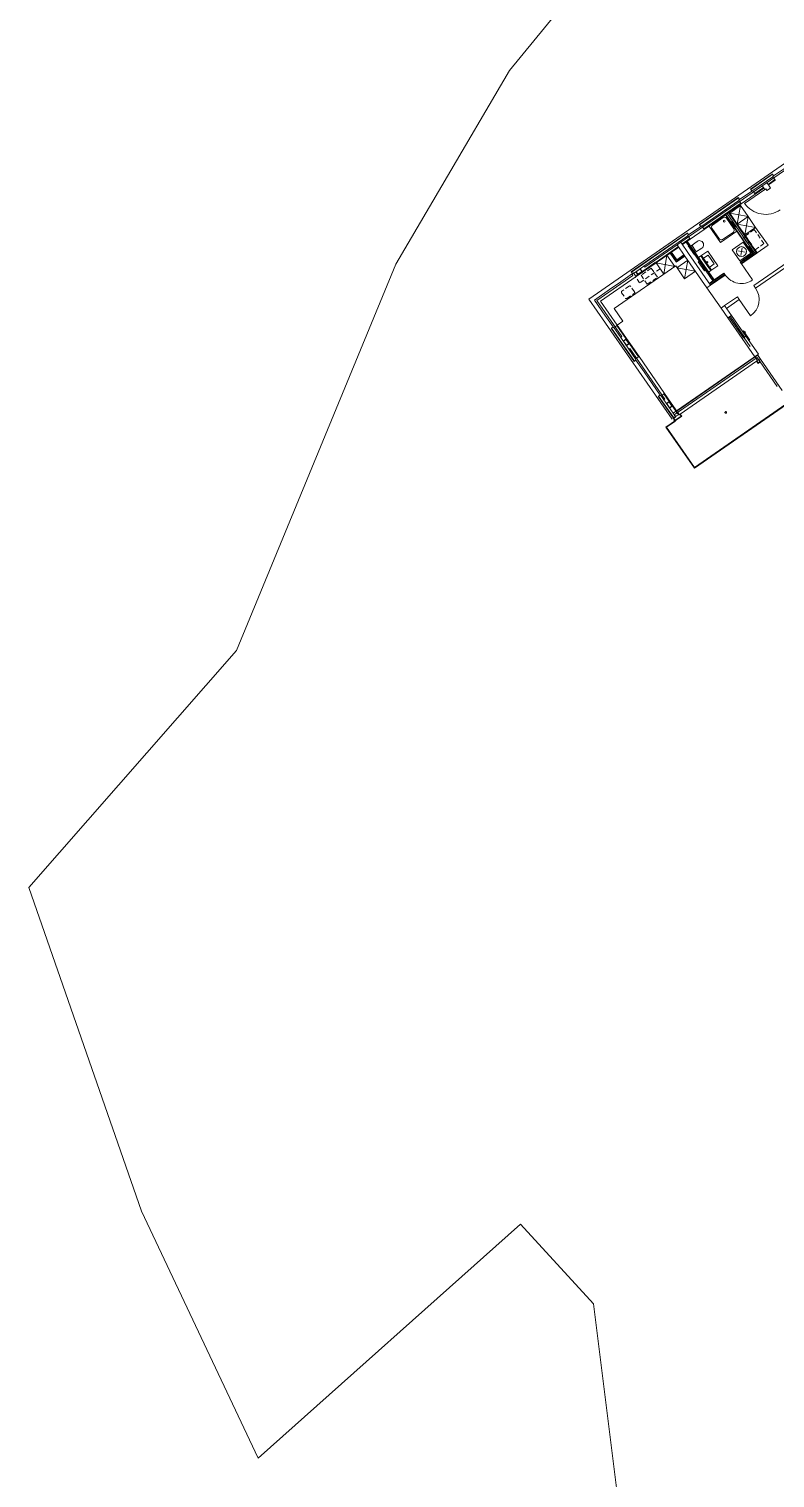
# Model space of a CAD drawing. Header units: metres. Extents: x 2747624 to 2747775, y 1250135 to 1250307.
# Drawn here: x 2747636.9 to 2747670.7, y 1250192.8 to 1250258.4 of the extents above; entities that cross this region are included whole.
import ezdxf

# ---------------------------------------------------------------- set-up
doc = ezdxf.new("R2010")
doc.units = ezdxf.units.M
doc.header["$MEASUREMENT"] = 0
doc.linetypes.add('Strich 2_1mm', pattern=[0.3, 0.2, -0.1])
doc.linetypes.add('Strichpunkt 3_1_1mm Achsen', pattern=[0.5, 0.3, -0.1, 0, -0.1])
doc.layers.add('nichttragend', color=7, linetype='Continuous')
doc.layers.add('tragend', color=7, linetype='Continuous')

# ---------------------------------------------------------------- blocks, each defined once
blk = doc.blocks.new('dfghdgh')
at = {"layer": 'nichttragend', "color": 252, "linetype": 'Continuous', "lineweight": 0}
for p, q in [((2746672.028, 1250272.904), (2746658.639, 1250256.516)), ((2746679.552, 1250258.17), (2746662.227, 1250246.17)), ((2746679.488, 1250257.817), (2746666.385, 1250248.74)), ((2746658.639, 1250256.516), (2746655.564, 1250251.289)), ((2746671.121, 1250252.111), (2746670.586, 1250251.741)), ((2746670.528, 1250251.826), (2746670.536, 1250251.813)), ((2746670.536, 1250251.813), (2746670.586, 1250251.741)), ((2746670.586, 1250251.741), (2746670.545, 1250251.713)), ((2746670.545, 1250251.713), (2746670.553, 1250251.701)), ((2746670.553, 1250251.701), (2746670.588, 1250251.651)), ((2746670.588, 1250251.651), (2746670.588, 1250251.65)), ((2746670.588, 1250251.65), (2746670.643, 1250251.571)), ((2746670.643, 1250251.571), (2746670.652, 1250251.559)), ((2746670.652, 1250251.559), (2746670.66, 1250251.547)), ((2746655.564, 1250251.289), (2746653.482, 1250247.75)), ((2746668.986, 1250250.758), (2746668.995, 1250250.746)), ((2746668.995, 1250250.746), (2746669.045, 1250250.673)), ((2746669.045, 1250250.673), (2746669.6, 1250251.058)), ((2746669.119, 1250250.479), (2746669.756, 1250250.92)), ((2746670.187, 1250251.132), (2746669.274, 1250250.5)), ((2746669.541, 1250251.143), (2746669.55, 1250251.13)), ((2746669.55, 1250251.13), (2746669.6, 1250251.058)), ((2746669.6, 1250251.058), (2746669.641, 1250251.086)), ((2746669.641, 1250251.086), (2746669.649, 1250251.074)), ((2746669.649, 1250251.074), (2746669.683, 1250251.025)), ((2746669.683, 1250251.025), (2746669.684, 1250251.024)), ((2746669.684, 1250251.024), (2746669.739, 1250250.945)), ((2746669.739, 1250250.945), (2746669.747, 1250250.933)), ((2746669.747, 1250250.933), (2746669.756, 1250250.92)), ((2746670.228, 1250251.161), (2746670.187, 1250251.132)), ((2746670.285, 1250251.078), (2746670.228, 1250251.161)), ((2746670.449, 1250251.192), (2746670.285, 1250251.078)), ((2746669.768, 1250248.313), (2746668.544, 1250250.081)), ((2746669.778, 1250248.32), (2746668.554, 1250250.088)), ((2746669.831, 1250248.266), (2746668.564, 1250250.095)), ((2746668.57, 1250250.099), (2746669.063, 1250250.441)), ((2746668.599, 1250250.058), (2746668.57, 1250250.099)), ((2746669.092, 1250250.399), (2746668.599, 1250250.058)), ((2746668.94, 1250249.565), (2746669.092, 1250250.399)), ((2746669.045, 1250250.673), (2746669.004, 1250250.645)), ((2746669.004, 1250250.645), (2746669.012, 1250250.633)), ((2746669.012, 1250250.633), (2746669.046, 1250250.584)), ((2746669.046, 1250250.584), (2746669.047, 1250250.583)), ((2746669.047, 1250250.583), (2746669.102, 1250250.504)), ((2746669.063, 1250250.441), (2746669.092, 1250250.399)), ((2746669.092, 1250250.399), (2746669.433, 1250249.906)), ((2746669.102, 1250250.504), (2746669.11, 1250250.491)), ((2746669.11, 1250250.491), (2746669.119, 1250250.479)), ((2746667.288, 1250249.456), (2746666.733, 1250249.072)), ((2746667.229, 1250249.541), (2746667.238, 1250249.529)), ((2746667.238, 1250249.529), (2746667.288, 1250249.456)), ((2746667.288, 1250249.456), (2746667.329, 1250249.485)), ((2746667.329, 1250249.485), (2746667.337, 1250249.473)), ((2746667.337, 1250249.473), (2746667.371, 1250249.424)), ((2746667.371, 1250249.424), (2746667.372, 1250249.422)), ((2746667.372, 1250249.422), (2746667.427, 1250249.343)), ((2746667.666, 1250249.473), (2746668.178, 1250248.733)), ((2746667.818, 1250249.517), (2746668.311, 1250249.858)), ((2746668.42, 1250249.995), (2746668.406, 1250249.985)), ((2746668.406, 1250249.985), (2746669.623, 1250248.228)), ((2746669.638, 1250248.238), (2746668.42, 1250249.995)), ((2746668.45, 1250249.833), (2746668.792, 1250249.34)), ((2746669.706, 1250248.271), (2746668.482, 1250250.038)), ((2746668.94, 1250249.565), (2746668.599, 1250250.058)), ((2746669.433, 1250249.906), (2746668.599, 1250250.058)), ((2746668.703, 1250249.68), (2746668.681, 1250249.665)), ((2746668.681, 1250249.665), (2746668.852, 1250249.418)), ((2746668.874, 1250249.434), (2746668.703, 1250249.68)), ((2746668.852, 1250249.418), (2746668.874, 1250249.434)), ((2746668.94, 1250249.565), (2746669.433, 1250249.906)), ((2746669.282, 1250249.071), (2746668.94, 1250249.565)), ((2746669.775, 1250249.413), (2746668.94, 1250249.565)), ((2746669.282, 1250249.071), (2746669.433, 1250249.906)), ((2746669.775, 1250249.413), (2746669.282, 1250249.071)), ((2746669.433, 1250249.906), (2746669.775, 1250249.413)), ((2746670.337, 1250248.601), (2746669.775, 1250249.413)), ((2746666.665, 1250248.779), (2746666.778, 1250248.615)), ((2746666.674, 1250249.157), (2746666.683, 1250249.144)), ((2746667.897, 1250247.032), (2746666.679, 1250248.789)), ((2746666.683, 1250249.144), (2746666.733, 1250249.072)), ((2746666.733, 1250249.072), (2746666.692, 1250249.044)), ((2746666.692, 1250249.044), (2746666.7, 1250249.032)), ((2746666.7, 1250249.032), (2746666.734, 1250248.982)), ((2746666.734, 1250248.982), (2746666.735, 1250248.981)), ((2746666.735, 1250248.981), (2746666.79, 1250248.902)), ((2746666.79, 1250248.902), (2746666.798, 1250248.89)), ((2746666.798, 1250248.89), (2746666.807, 1250248.877)), ((2746667.444, 1250249.319), (2746666.807, 1250248.877)), ((2746667.13, 1250248.779), (2746666.852, 1250248.575)), ((2746667.427, 1250249.343), (2746667.435, 1250249.331)), ((2746667.435, 1250249.331), (2746667.444, 1250249.319)), ((2746668.134, 1250248.884), (2746667.792, 1250249.378)), ((2746668.178, 1250248.733), (2746668.918, 1250249.245)), ((2746668.766, 1250249.201), (2746668.273, 1250248.859)), ((2746669.232, 1250248.95), (2746669.233, 1250248.95)), ((2746669.232, 1250248.95), (2746669.408, 1250248.695)), ((2746669.323, 1250249.013), (2746669.233, 1250248.95)), ((2746669.234, 1250248.949), (2746669.314, 1250249.005)), ((2746669.409, 1250248.697), (2746669.234, 1250248.949)), ((2746669.282, 1250249.071), (2746669.31, 1250249.03)), ((2746669.312, 1250249.031), (2746669.325, 1250249.012)), ((2746669.327, 1250249.012), (2746669.313, 1250249.032)), ((2746669.314, 1250249.028), (2746669.313, 1250249.027)), ((2746669.323, 1250249.011), (2746669.314, 1250249.005)), ((2746669.315, 1250249.004), (2746669.314, 1250249.005)), ((2746669.315, 1250249.004), (2746669.326, 1250249.011)), ((2746669.315, 1250249.004), (2746669.488, 1250248.754)), ((2746669.324, 1250249.013), (2746669.323, 1250249.013)), ((2746669.326, 1250249.013), (2746669.323, 1250249.011)), ((2746669.326, 1250249.01), (2746669.325, 1250249.012)), ((2746669.327, 1250249.012), (2746669.326, 1250249.011)), ((2746669.328, 1250249.011), (2746669.326, 1250249.01)), ((2746669.326, 1250249.01), (2746669.497, 1250248.764)), ((2746669.328, 1250249.011), (2746669.327, 1250249.012)), ((2746669.498, 1250248.764), (2746669.328, 1250249.011)), ((2746669.409, 1250248.696), (2746669.499, 1250248.758)), ((2746669.489, 1250248.752), (2746669.409, 1250248.697)), ((2746669.499, 1250248.761), (2746669.488, 1250248.754)), ((2746669.488, 1250248.754), (2746669.489, 1250248.752)), ((2746669.489, 1250248.752), (2746669.498, 1250248.759)), ((2746669.497, 1250248.764), (2746669.498, 1250248.764)), ((2746669.497, 1250248.764), (2746669.513, 1250248.741)), ((2746669.514, 1250248.742), (2746669.498, 1250248.764)), ((2746669.5, 1250248.762), (2746669.499, 1250248.761)), ((2746669.499, 1250248.758), (2746669.5, 1250248.759)), ((2746666.22, 1250248.626), (2746664.751, 1250247.609)), ((2746665.621, 1250247.296), (2746665.759, 1250248.151)), ((2746666.115, 1250247.638), (2746665.759, 1250248.151)), ((2746665.913, 1250248.258), (2746665.903, 1250248.251)), ((2746665.903, 1250248.251), (2746666.177, 1250247.856)), ((2746665.923, 1250248.265), (2746665.913, 1250248.258)), ((2746666.187, 1250247.863), (2746665.913, 1250248.258)), ((2746665.964, 1250248.294), (2746665.923, 1250248.265)), ((2746666.162, 1250247.921), (2746665.923, 1250248.265)), ((2746666.203, 1250247.95), (2746665.964, 1250248.294)), ((2746666.184, 1250247.845), (2746666.574, 1250248.116)), ((2746666.567, 1250248.126), (2746666.187, 1250247.863)), ((2746666.56, 1250248.136), (2746666.19, 1250247.88)), ((2746666.531, 1250248.177), (2746666.203, 1250247.95)), ((2746666.623, 1250248.75), (2746667.841, 1250246.993)), ((2746666.778, 1250248.615), (2746666.721, 1250248.575)), ((2746666.721, 1250248.575), (2746667.006, 1250248.164)), ((2746667.063, 1250248.204), (2746666.778, 1250248.615)), ((2746667.059, 1250248.349), (2746666.913, 1250248.559)), ((2746667.006, 1250248.164), (2746667.063, 1250248.204)), ((2746667.052, 1250248.286), (2746667.341, 1250248.475)), ((2746667.063, 1250248.204), (2746667.262, 1250247.916)), ((2746667.295, 1250248.121), (2746667.192, 1250248.049)), ((2746667.295, 1250248.121), (2746667.603, 1250248.334)), ((2746667.75, 1250247.463), (2746667.295, 1250248.121)), ((2746667.322, 1250248.134), (2746667.297, 1250248.116)), ((2746667.772, 1250247.484), (2746667.322, 1250248.134)), ((2746667.625, 1250248.161), (2746667.371, 1250247.985)), ((2746667.603, 1250248.334), (2746668.058, 1250247.676)), ((2746667.904, 1250247.758), (2746667.625, 1250248.161)), ((2746669.21, 1250248.736), (2746668.717, 1250248.395)), ((2746668.717, 1250248.395), (2746669.058, 1250247.901)), ((2746669.134, 1250248.319), (2746668.962, 1250248.35)), ((2746669.058, 1250247.901), (2746669.552, 1250248.243)), ((2746669.623, 1250248.228), (2746669.072, 1250247.846)), ((2746669.079, 1250247.836), (2746669.63, 1250248.218)), ((2746669.086, 1250247.826), (2746669.677, 1250248.235)), ((2746669.134, 1250248.319), (2746669.103, 1250248.147)), ((2746669.115, 1250247.785), (2746669.785, 1250248.249)), ((2746669.122, 1250247.774), (2746669.811, 1250248.252)), ((2746669.129, 1250247.764), (2746669.828, 1250248.248)), ((2746669.134, 1250248.319), (2746669.165, 1250248.491)), ((2746669.134, 1250248.319), (2746669.306, 1250248.288)), ((2746669.552, 1250248.243), (2746669.21, 1250248.736)), ((2746669.408, 1250248.695), (2746669.409, 1250248.696)), ((2746669.483, 1250248.554), (2746669.461, 1250248.539)), ((2746669.461, 1250248.539), (2746669.632, 1250248.292)), ((2746669.654, 1250248.307), (2746669.483, 1250248.554)), ((2746669.509, 1250248.743), (2746669.51, 1250248.744)), ((2746669.513, 1250248.741), (2746669.514, 1250248.742)), ((2746669.63, 1250248.218), (2746669.645, 1250248.228)), ((2746669.632, 1250248.292), (2746669.654, 1250248.307)), ((2746669.643, 1250248.23), (2746669.638, 1250248.238)), ((2746669.643, 1250248.23), (2746669.645, 1250248.228)), ((2746669.645, 1250248.228), (2746669.65, 1250248.231)), ((2746669.65, 1250248.231), (2746669.706, 1250248.271)), ((2746669.677, 1250248.235), (2746669.714, 1250248.26)), ((2746669.706, 1250248.271), (2746669.768, 1250248.313)), ((2746669.714, 1250248.26), (2746669.775, 1250248.303)), ((2746669.749, 1250248.397), (2746669.844, 1250248.26)), ((2746669.775, 1250248.303), (2746669.785, 1250248.31)), ((2746669.785, 1250248.31), (2746669.778, 1250248.32)), ((2746669.814, 1250248.269), (2746669.785, 1250248.31)), ((2746669.785, 1250248.249), (2746669.804, 1250248.262)), ((2746669.804, 1250248.262), (2746669.814, 1250248.269)), ((2746669.811, 1250248.252), (2746669.821, 1250248.259)), ((2746669.821, 1250248.259), (2746669.831, 1250248.266)), ((2746669.838, 1250248.256), (2746669.828, 1250248.248)), ((2746669.838, 1250248.256), (2746669.831, 1250248.266)), ((2746669.844, 1250248.26), (2746670.337, 1250248.601)), ((2746653.482, 1250247.75), (2746646.273, 1250230.264)), ((2746663.371, 1250245.737), (2746666.156, 1250247.666)), ((2746664.717, 1250247.658), (2746664.183, 1250247.288)), ((2746664.751, 1250247.609), (2746664.717, 1250247.658)), ((2746665.281, 1250247.821), (2746665.265, 1250247.81)), ((2746665.265, 1250247.81), (2746665.621, 1250247.296)), ((2746665.265, 1250247.81), (2746666.115, 1250247.638)), ((2746666.156, 1250247.666), (2746666.554, 1250247.091)), ((2746666.162, 1250247.921), (2746666.19, 1250247.88)), ((2746666.184, 1250247.845), (2746666.177, 1250247.856)), ((2746666.706, 1250247.926), (2746666.213, 1250247.584)), ((2746666.213, 1250247.584), (2746667.048, 1250247.432)), ((2746666.706, 1250247.926), (2746666.554, 1250247.091)), ((2746667.262, 1250247.916), (2746667.18, 1250247.859)), ((2746667.18, 1250247.859), (2746667.465, 1250247.448)), ((2746667.547, 1250247.505), (2746667.262, 1250247.916)), ((2746667.371, 1250247.985), (2746667.65, 1250247.582)), ((2746667.465, 1250247.448), (2746667.547, 1250247.505)), ((2746667.547, 1250247.505), (2746667.882, 1250247.022)), ((2746667.647, 1250247.392), (2746667.75, 1250247.463)), ((2746667.65, 1250247.582), (2746667.904, 1250247.758)), ((2746667.747, 1250247.467), (2746667.772, 1250247.484)), ((2746668.058, 1250247.676), (2746667.75, 1250247.463)), ((2746669.072, 1250247.846), (2746669.079, 1250247.836)), ((2746669.079, 1250247.836), (2746669.086, 1250247.826)), ((2746669.086, 1250247.826), (2746669.115, 1250247.785)), ((2746669.115, 1250247.785), (2746669.122, 1250247.774)), ((2746669.122, 1250247.774), (2746669.129, 1250247.764)), ((2746669.129, 1250247.764), (2746669.636, 1250247.033)), ((2746664.217, 1250247.238), (2746662.581, 1250246.105)), ((2746664.361, 1250247.183), (2746662.758, 1250246.073)), ((2746663.157, 1250246.595), (2746663.671, 1250246.951)), ((2746663.671, 1250246.951), (2746664.205, 1250247.321)), ((2746664.146, 1250247.406), (2746664.155, 1250247.393)), ((2746664.155, 1250247.393), (2746664.205, 1250247.321)), ((2746664.183, 1250247.288), (2746664.217, 1250247.238)), ((2746664.205, 1250247.321), (2746664.246, 1250247.349)), ((2746664.246, 1250247.349), (2746664.254, 1250247.338)), ((2746664.254, 1250247.338), (2746664.289, 1250247.288)), ((2746664.289, 1250247.288), (2746664.289, 1250247.287)), ((2746664.289, 1250247.287), (2746664.344, 1250247.208)), ((2746664.344, 1250247.208), (2746664.353, 1250247.196)), ((2746664.353, 1250247.196), (2746664.361, 1250247.183)), ((2746666.554, 1250247.091), (2746667.048, 1250247.432)), ((2746667.675, 1250246.878), (2746667.841, 1250246.993)), ((2746667.682, 1250246.868), (2746668.348, 1250247.329)), ((2746667.689, 1250246.858), (2746668.355, 1250247.319)), ((2746667.717, 1250246.817), (2746668.383, 1250247.278)), ((2746667.724, 1250246.806), (2746668.39, 1250247.268)), ((2746667.732, 1250246.796), (2746668.397, 1250247.257)), ((2746667.841, 1250246.993), (2746667.882, 1250247.022)), ((2746668.34, 1250247.34), (2746667.897, 1250247.032)), ((2746668.34, 1250247.34), (2746668.348, 1250247.329)), ((2746668.348, 1250247.329), (2746668.355, 1250247.319)), ((2746668.355, 1250247.319), (2746668.383, 1250247.278)), ((2746668.383, 1250247.278), (2746668.39, 1250247.268)), ((2746668.39, 1250247.268), (2746668.397, 1250247.257)), ((2746662.227, 1250246.17), (2746665.989, 1250240.739)), ((2746662.477, 1250246.124), (2746663.157, 1250246.595)), ((2746668.208, 1250245.757), (2746667.567, 1250246.682)), ((2746669.033, 1250246.147), (2746668.948, 1250246.27)), ((2746669.033, 1250246.147), (2746669.545, 1250245.407)), ((2746669.773, 1250246.659), (2746669.687, 1250246.782)), ((2746662.477, 1250246.124), (2746662.948, 1250245.444)), ((2746662.581, 1250246.105), (2746663.714, 1250244.469)), ((2746662.758, 1250246.073), (2746663.513, 1250244.984)), ((2746663.77, 1250245.162), (2746663.371, 1250245.737)), ((2746662.948, 1250245.444), (2746663.318, 1250244.91)), ((2746663.234, 1250244.851), (2746663.246, 1250244.86)), ((2746663.246, 1250244.86), (2746663.318, 1250244.91)), ((2746663.318, 1250244.91), (2746663.347, 1250244.869)), ((2746663.347, 1250244.869), (2746663.359, 1250244.877)), ((2746663.359, 1250244.877), (2746663.408, 1250244.911)), ((2746663.408, 1250244.911), (2746663.409, 1250244.912)), ((2746663.409, 1250244.912), (2746663.488, 1250244.967)), ((2746663.488, 1250244.967), (2746663.5, 1250244.975)), ((2746663.5, 1250244.975), (2746663.513, 1250244.984)), ((2746663.513, 1250244.984), (2746663.77, 1250245.162)), ((2746668.514, 1250245.316), (2746669.163, 1250244.378)), ((2746668.571, 1250245.355), (2746669.22, 1250244.418)), ((2746669.27, 1250244.452), (2746668.621, 1250245.39)), ((2746669.327, 1250244.492), (2746668.678, 1250245.429)), ((2746668.96, 1250244.846), (2746669.53, 1250244.024)), ((2746663.714, 1250244.469), (2746663.665, 1250244.435)), ((2746663.665, 1250244.435), (2746664.035, 1250243.901)), ((2746669.163, 1250244.378), (2746669.22, 1250244.418)), ((2746669.163, 1250244.378), (2746669.732, 1250243.556)), ((2746669.226, 1250244.726), (2746669.511, 1250244.315)), ((2746669.226, 1250244.726), (2746669.324, 1250244.673)), ((2746669.226, 1250244.726), (2746669.242, 1250244.616)), ((2746669.27, 1250244.452), (2746669.327, 1250244.492)), ((2746669.327, 1250244.492), (2746669.897, 1250243.67)), ((2746664.035, 1250243.901), (2746664.084, 1250243.935)), ((2746664.084, 1250243.935), (2746665.671, 1250241.644)), ((2746664.391, 1250243.494), (2746664.47, 1250243.549)), ((2746664.47, 1250243.549), (2746664.483, 1250243.557)), ((2746664.483, 1250243.557), (2746664.495, 1250243.566)), ((2746665.648, 1250241.901), (2746664.495, 1250243.566)), ((2746666.043, 1250241.001), (2746669.86, 1250243.645)), ((2746669.84, 1250243.533), (2746666.089, 1250240.935)), ((2746666.203, 1250241.092), (2746669.755, 1250243.552)), ((2746669.732, 1250243.556), (2746669.741, 1250243.543)), ((2746669.866, 1250243.629), (2746669.755, 1250243.552)), ((2746669.865, 1250243.393), (2746669.755, 1250243.552)), ((2746669.982, 1250243.328), (2746669.84, 1250243.533)), ((2746669.86, 1250243.645), (2746669.897, 1250243.67)), ((2746669.86, 1250243.645), (2746670.976, 1250242.033)), ((2746669.866, 1250243.629), (2746669.976, 1250243.47)), ((2746664.273, 1250243.351), (2746664.285, 1250243.36)), ((2746664.285, 1250243.36), (2746664.357, 1250243.41)), ((2746664.329, 1250243.451), (2746664.341, 1250243.459)), ((2746664.357, 1250243.41), (2746664.329, 1250243.451)), ((2746664.341, 1250243.459), (2746664.39, 1250243.493)), ((2746664.728, 1250242.875), (2746664.357, 1250243.41)), ((2746664.39, 1250243.493), (2746664.391, 1250243.494)), ((2746665.454, 1250241.827), (2746664.728, 1250242.875)), ((2746669.815, 1250243.358), (2746666.363, 1250240.967)), ((2746669.815, 1250243.358), (2746669.833, 1250243.371)), ((2746669.883, 1250243.26), (2746669.815, 1250243.358)), ((2746669.833, 1250243.371), (2746669.865, 1250243.393)), ((2746669.889, 1250243.29), (2746669.833, 1250243.371)), ((2746669.865, 1250243.393), (2746669.914, 1250243.427)), ((2746669.982, 1250243.328), (2746669.883, 1250243.26)), ((2746669.969, 1250243.346), (2746669.889, 1250243.29)), ((2746669.928, 1250243.406), (2746669.99, 1250243.449)), ((2746669.99, 1250243.449), (2746669.976, 1250243.47)), ((2746670.752, 1250242.216), (2746669.982, 1250243.328)), ((2746669.99, 1250243.449), (2746670.869, 1250242.181)), ((2746665.369, 1250241.769), (2746665.381, 1250241.777)), ((2746665.381, 1250241.777), (2746665.454, 1250241.827)), ((2746665.454, 1250241.827), (2746665.482, 1250241.786)), ((2746665.482, 1250241.786), (2746665.494, 1250241.794)), ((2746665.494, 1250241.794), (2746665.543, 1250241.829)), ((2746665.543, 1250241.829), (2746665.544, 1250241.829)), ((2746665.544, 1250241.829), (2746665.623, 1250241.884)), ((2746665.671, 1250241.644), (2746665.622, 1250241.609)), ((2746665.622, 1250241.609), (2746666.043, 1250241.001)), ((2746665.623, 1250241.884), (2746665.636, 1250241.893)), ((2746665.636, 1250241.893), (2746665.648, 1250241.901)), ((2746666.089, 1250240.935), (2746666.163, 1250240.829)), ((2746666.313, 1250240.932), (2746666.203, 1250241.092)), ((2746666.313, 1250240.932), (2746666.345, 1250240.955)), ((2746666.363, 1250240.967), (2746666.345, 1250240.955)), ((2746666.345, 1250240.955), (2746666.401, 1250240.874)), ((2746666.363, 1250240.967), (2746666.431, 1250240.869)), ((2746667.001, 1250238.517), (2746671.169, 1250241.404)), ((2746667.006, 1250238.545), (2746671.141, 1250241.409)), ((2746666.431, 1250240.869), (2746665.715, 1250240.373)), ((2746665.715, 1250240.373), (2746667.001, 1250238.517)), ((2746666.143, 1250240.644), (2746665.743, 1250240.368)), ((2746665.743, 1250240.368), (2746667.006, 1250238.545)), ((2746666.163, 1250240.829), (2746666.063, 1250240.759)), ((2746666.063, 1250240.759), (2746666.143, 1250240.644)), ((2746666.067, 1250240.732), (2746666.086, 1250240.744)), ((2746666.067, 1250240.732), (2746666.122, 1250240.654)), ((2746666.081, 1250240.691), (2746666.077, 1250240.689)), ((2746666.077, 1250240.689), (2746666.105, 1250240.647)), ((2746666.109, 1250240.65), (2746666.081, 1250240.691)), ((2746666.127, 1250240.684), (2746666.086, 1250240.744)), ((2746666.105, 1250240.647), (2746666.109, 1250240.65)), ((2746666.401, 1250240.874), (2746666.127, 1250240.684)), ((2746646.273, 1250230.264), (2746636.881, 1250219.544)), ((2746636.881, 1250219.544), (2746641.975, 1250204.907)), ((2746641.975, 1250204.907), (2746647.255, 1250193.726)), ((2746647.255, 1250193.726), (2746659.125, 1250204.316)), ((2746659.125, 1250204.316), (2746662.436, 1250200.714)), ((2746662.436, 1250200.714), (2746663.676, 1250190.857))]:
    blk.add_line(p, q, dxfattribs=at)
at = {"layer": 'nichttragend', "color": 190, "linetype": 'Continuous', "lineweight": 0}
for p, q in [((2746670.528, 1250251.826), (2746669.541, 1250251.143)), ((2746670.536, 1250251.813), (2746669.55, 1250251.13)), ((2746670.553, 1250251.701), (2746669.649, 1250251.074)), ((2746670.643, 1250251.571), (2746670.335, 1250251.358)), ((2746670.343, 1250251.345), (2746670.652, 1250251.559)), ((2746670.352, 1250251.333), (2746670.66, 1250251.547)), ((2746668.986, 1250250.758), (2746667.229, 1250249.541)), ((2746668.995, 1250250.746), (2746667.238, 1250249.529)), ((2746670.129, 1250251.215), (2746669.739, 1250250.945)), ((2746669.747, 1250250.933), (2746670.138, 1250251.203)), ((2746669.756, 1250250.92), (2746670.146, 1250251.191)), ((2746669.012, 1250250.633), (2746667.337, 1250249.473)), ((2746669.102, 1250250.504), (2746667.427, 1250249.343)), ((2746667.435, 1250249.331), (2746669.11, 1250250.491)), ((2746668.42, 1250249.995), (2746669.119, 1250250.479)), ((2746667.444, 1250249.319), (2746668.406, 1250249.985)), ((2746666.674, 1250249.157), (2746664.146, 1250247.406)), ((2746666.683, 1250249.144), (2746664.155, 1250247.393)), ((2746666.7, 1250249.032), (2746664.717, 1250247.658)), ((2746666.79, 1250248.902), (2746666.44, 1250248.66)), ((2746666.449, 1250248.648), (2746666.798, 1250248.89)), ((2746666.457, 1250248.635), (2746666.807, 1250248.877)), ((2746666.276, 1250248.546), (2746665.264, 1250247.845)), ((2746665.273, 1250247.833), (2746666.284, 1250248.534)), ((2746665.281, 1250247.821), (2746665.903, 1250248.251)), ((2746665.964, 1250248.294), (2746666.293, 1250248.522)), ((2746665.248, 1250247.834), (2746664.344, 1250247.208)), ((2746664.353, 1250247.196), (2746665.257, 1250247.822)), ((2746664.361, 1250247.183), (2746665.265, 1250247.81)), ((2746663.234, 1250244.851), (2746664.273, 1250243.351)), ((2746663.246, 1250244.86), (2746664.285, 1250243.36)), ((2746663.359, 1250244.877), (2746663.665, 1250244.435)), ((2746663.488, 1250244.967), (2746664.47, 1250243.549)), ((2746664.483, 1250243.557), (2746663.5, 1250244.975)), ((2746664.495, 1250243.566), (2746663.513, 1250244.984)), ((2746664.035, 1250243.901), (2746664.341, 1250243.459)), ((2746665.369, 1250241.769), (2746666.052, 1250240.782)), ((2746665.381, 1250241.777), (2746666.064, 1250240.791)), ((2746665.494, 1250241.794), (2746665.622, 1250241.609)), ((2746665.623, 1250241.884), (2746666.278, 1250240.939)), ((2746666.291, 1250240.947), (2746665.636, 1250241.893)), ((2746666.303, 1250240.956), (2746665.648, 1250241.901)), ((2746666.043, 1250241.001), (2746666.149, 1250240.849)), ((2746666.198, 1250240.883), (2746666.278, 1250240.939)), ((2746666.278, 1250240.939), (2746666.291, 1250240.947)), ((2746666.291, 1250240.947), (2746666.303, 1250240.956)), ((2746666.052, 1250240.782), (2746666.064, 1250240.791)), ((2746666.064, 1250240.791), (2746666.149, 1250240.849)), ((2746666.149, 1250240.849), (2746666.198, 1250240.883))]:
    blk.add_line(p, q, dxfattribs=at)
at = {"layer": 'nichttragend', "color": 252, "linetype": 'Strich 2_1mm', "lineweight": 0}
for p, q in [((2746669.713, 1250249.309), (2746669.31, 1250249.03)), ((2746669.31, 1250249.03), (2746669.749, 1250248.397)), ((2746670.152, 1250248.676), (2746669.713, 1250249.309)), ((2746669.749, 1250248.397), (2746670.152, 1250248.676)), ((2746665.451, 1250247.543), (2746664.522, 1250246.899)), ((2746665.045, 1250247.566), (2746664.585, 1250247.247)), ((2746665.33, 1250247.155), (2746665.045, 1250247.566)), ((2746664.522, 1250246.899), (2746664.337, 1250247.166)), ((2746664.585, 1250247.247), (2746664.869, 1250246.836)), ((2746664.869, 1250246.836), (2746665.33, 1250247.155)), ((2746663.708, 1250246.458), (2746663.879, 1250246.211)), ((2746664.05, 1250246.755), (2746663.721, 1250246.527)), ((2746663.949, 1250246.198), (2746664.278, 1250246.426)), ((2746664.29, 1250246.496), (2746664.119, 1250246.742))]:
    blk.add_line(p, q, dxfattribs=at)
at = {"layer": 'nichttragend', "color": 252, "linetype": 'Continuous', "lineweight": 0}
for centre, radius in [((2746668.353, 1250249.693), 0.04), ((2746669.134, 1250248.319), 0.222), ((2746667.587, 1250247.837), 0.025)]:
    blk.add_circle(centre, radius, dxfattribs=at)
for centre, radius, start, end in [((2746670.228, 1250251.161), 1.16, 214.70989, 304.70989), ((2746667.875, 1250249.435), 0.1, 124.70989, 214.70989), ((2746668.368, 1250249.776), 0.1, 34.70989, 124.70989), ((2746667.236, 1250248.627), 0.185, 304.70989, 124.70989), ((2746668.216, 1250248.941), 0.1, 214.70989, 304.70989), ((2746668.709, 1250249.283), 0.1, 304.70989, 34.70989), ((2746666.863, 1250248.559), 0.0199, 125.64823, 214.08169), ((2746666.954, 1250248.588), 0.05, 126.25718, 214.71122), ((2746667.041, 1250248.303), 0.0199, 215.3381, 303.77156), ((2746667.1, 1250248.377), 0.05, 214.70857, 303.16261), ((2746669.129, 1250247.764), 0.89, 214.70989, 304.70989), ((2746669.033, 1250246.147), 0.9, 304.70989, 34.70989)]:
    blk.add_arc(centre, radius, start, end, dxfattribs=at)
at = {"layer": 'nichttragend', "color": 252, "linetype": 'Strich 2_1mm', "lineweight": 0}
for centre, start, end in [((2746663.749, 1250246.486), 124.70989, 214.70989), ((2746663.92, 1250246.239), 214.70989, 304.70989), ((2746664.078, 1250246.714), 34.70989, 124.70989), ((2746664.249, 1250246.467), 304.70989, 34.70989)]:
    blk.add_arc(centre, 0.05, start, end, dxfattribs=at)
at = {"layer": 'tragend', "color": 92, "linetype": 'Continuous', "lineweight": 0}
for p, q in [((2746670.335, 1250251.358), (2746670.279, 1250251.438)), ((2746670.074, 1250251.296), (2746670.129, 1250251.215)), ((2746670.129, 1250251.215), (2746670.138, 1250251.203)), ((2746670.138, 1250251.203), (2746670.146, 1250251.191)), ((2746670.146, 1250251.191), (2746670.187, 1250251.132)), ((2746670.343, 1250251.345), (2746670.335, 1250251.358)), ((2746670.352, 1250251.333), (2746670.343, 1250251.345)), ((2746670.449, 1250251.192), (2746670.352, 1250251.333)), ((2746666.385, 1250248.74), (2746666.22, 1250248.626)), ((2746666.22, 1250248.626), (2746666.574, 1250248.116)), ((2746666.739, 1250248.23), (2746666.385, 1250248.74)), ((2746666.574, 1250248.116), (2746667.567, 1250246.682)), ((2746667.732, 1250246.796), (2746666.739, 1250248.23)), ((2746664.361, 1250247.399), (2746664.55, 1250247.53)), ((2746664.55, 1250247.53), (2746664.624, 1250247.423)), ((2746664.638, 1250247.421), (2746664.552, 1250247.544)), ((2746664.347, 1250247.402), (2746664.432, 1250247.278)), ((2746664.435, 1250247.292), (2746664.361, 1250247.399)), ((2746664.432, 1250247.278), (2746664.638, 1250247.421)), ((2746664.624, 1250247.423), (2746664.435, 1250247.292)), ((2746667.567, 1250246.682), (2746667.732, 1250246.796)), ((2746668.372, 1250245.871), (2746668.208, 1250245.757)), ((2746668.208, 1250245.757), (2746668.514, 1250245.316)), ((2746668.678, 1250245.429), (2746668.372, 1250245.871)), ((2746668.514, 1250245.316), (2746668.678, 1250245.429)), ((2746663.902, 1250244.356), (2746663.779, 1250244.271)), ((2746663.792, 1250244.268), (2746663.899, 1250244.342)), ((2746663.923, 1250244.079), (2746663.792, 1250244.268)), ((2746663.899, 1250244.342), (2746664.03, 1250244.153)), ((2746664.044, 1250244.151), (2746663.902, 1250244.356)), ((2746663.921, 1250244.065), (2746664.044, 1250244.151)), ((2746664.03, 1250244.153), (2746663.923, 1250244.079)), ((2746665.859, 1250241.53), (2746665.736, 1250241.445)), ((2746665.75, 1250241.443), (2746665.857, 1250241.517)), ((2746665.881, 1250241.253), (2746665.75, 1250241.443)), ((2746665.857, 1250241.517), (2746665.988, 1250241.327)), ((2746666.002, 1250241.325), (2746665.859, 1250241.53)), ((2746665.878, 1250241.24), (2746666.002, 1250241.325)), ((2746665.988, 1250241.327), (2746665.881, 1250241.253))]:
    blk.add_line(p, q, dxfattribs=at)
at = {"layer": 'tragend', "color": 20, "linetype": 'Continuous', "lineweight": 0}
for p, q in [((2746671.198, 1250247.829), (2746669.687, 1250246.782)), ((2746669.773, 1250246.659), (2746671.119, 1250247.592)), ((2746668.948, 1250246.27), (2746668.372, 1250245.871)), ((2746668.458, 1250245.748), (2746669.033, 1250246.147))]:
    blk.add_line(p, q, dxfattribs=at)
at = {"layer": 'tragend', "color": 92, "linetype": 'Strichpunkt 3_1_1mm Achsen', "lineweight": 0}
for start, end in [(34.70989, 214.70989), (214.70989, 34.70989)]:
    blk.add_arc((2746668.423, 1250241.039), 0.0375, start, end, dxfattribs=at)

msp = doc.modelspace()

# ---------------------------------------------------------------- block references
msp.add_blockref('dfghdgh', (1000.005, -0.002))

doc.saveas('drawing.dxf')
